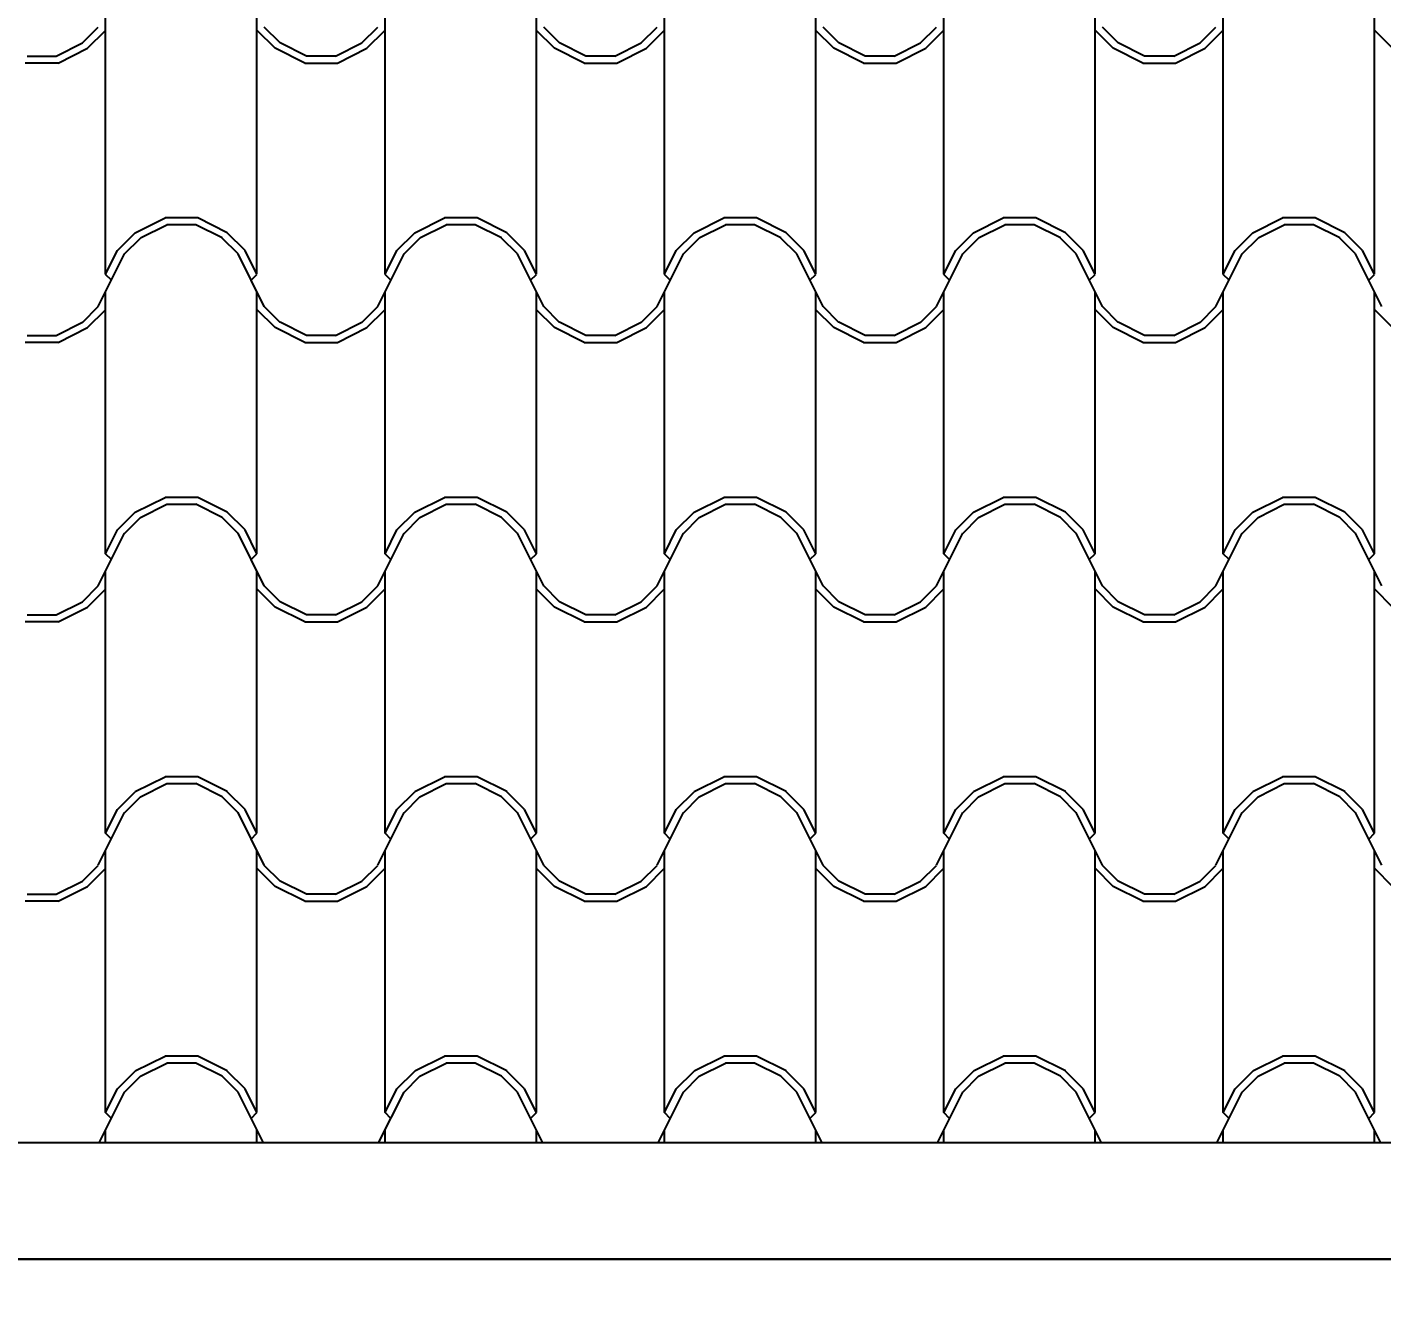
# Model space of a CAD drawing. Extents: x -135 to 36, y 31 to 104.
# Drawn here: x 30.501 to 31.664, y 50.055 to 51.151 of the extents above; entities that cross this region are included whole.
import ezdxf

# ---------------------------------------------------------------- set-up
doc = ezdxf.new("R2010")
doc.units = 0
doc.header["$MEASUREMENT"] = 0
doc.header["$PDMODE"] = 3
doc.layers.get('0').update_dxf_attribs({"linetype": 'CONTINUOUS'})
doc.layers.get('DEFPOINTS').update_dxf_attribs({"linetype": 'CONTINUOUS'})
for name, color, linetype in [('COTAS', 12, 'CONTINUOUS'), ('NUEVO', 1, 'CONTINUOUS'), ('RELLENO', 7, 'CONTINUOUS')]:
    doc.layers.add(name, color=color, linetype=linetype)
doc.styles.add('COTAS SECUNDARIAS', font='ARIALN.TTF', dxfattribs={"height": 0.15})
doc.dimstyles.new('COTA SECUNDARIAS', dxfattribs={"dimscale": 5, "dimtxt": 1, "dimasz": 0.015, "dimexe": 0, "dimexo": 0, "dimgap": 0.005, "dimtad": 1, "dimzin": 1, "dimdsep": 46, "dimtxsty": 'COTAS SECUNDARIAS', "dimblk": 'OBLIQUE', "dimcen": 0, "dimclrd": 11, "dimclre": 11, "dimclrt": 11, "dimaunit": 1, "dimadec": 1, "dimazin": 0, "dimtfac": 0.4, "dimtix": 1, "dimtmove": 1, "dimatfit": 3, "dimfxl": 0, "dimtolj": 1, "dimtzin": 0, "dimlwd": -1, "dimarcsym": 0})

# ---------------------------------------------------------------- blocks, each defined once
blk = doc.blocks.new('_Oblique')
at = {"color": 0, "linetype": 'ByBlock', "lineweight": -2}
blk.add_line((-0.5, -0.5), (0.5, 0.5), dxfattribs=at)
blk = doc.blocks.new('*D246')
at = {"layer": 'COTAS', "color": 11, "lineweight": -2}
for p, q in [((30.5359, 52.2452), (34.7808, 52.2452)), ((34.8192, 50.0929), (34.7808, 50.0929))]:
    blk.add_line(p, q, dxfattribs=at)
at = {"layer": 'COTAS', "color": 11}
blk.add_line((34.7808, 50.0929), (34.7808, 52.2452), dxfattribs=at)
at = {"layer": 'DEFPOINTS', "color": 0}
for p in [(30.5359, 52.2452), (34.7808, 52.2452), (34.8192, 50.0929)]:
    blk.add_point(p, dxfattribs=at)
at = {"layer": 'COTAS', "color": 11, "xscale": 0.075, "yscale": 0.075, "zscale": 0.075}
for p, rotation in [((34.7808, 52.2452), 90), ((34.7808, 50.0929), 270)]:
    blk.add_blockref('_Oblique', p, dxfattribs=dict(at, rotation=rotation))
at = {"layer": 'COTAS', "color": 11, "insert": (34.6792, 51.1691), "char_height": 0.15, "attachment_point": 5, "rotation": 90, "style": 'COTAS SECUNDARIAS'}
blk.add_mtext('\\A1;2.15', dxfattribs=at)

msp = doc.modelspace()

# ---------------------------------------------------------------- linework, layer by layer
msp.add_line((26.7525, 50.0929), (34.3192, 50.0929))
at = {"layer": 'NUEVO'}
for p, q in [((34.8192, 50.1929), (26.2525, 50.1929)), ((33.6125, 50.1929), (26.2525, 50.1929)), ((34.8192, 50.0929), (26.2525, 50.0929))]:
    msp.add_line(p, q, dxfattribs=at)
at = {"layer": 'RELLENO', "color": 1}
for p, q in [((30.5681, 50.9389), (30.5681, 51.1639)), ((30.5681, 50.9389), (30.5681, 51.1639)), ((30.6981, 50.9389), (30.6981, 51.1639)), ((30.8081, 50.9389), (30.8081, 51.1639)), ((30.9381, 50.9389), (30.9381, 51.1639)), ((31.0481, 50.9389), (31.0481, 51.1639)), ((31.1781, 50.9389), (31.1781, 51.1639)), ((31.2881, 50.9389), (31.2881, 51.1639)), ((31.4181, 50.9389), (31.4181, 51.1639)), ((31.5281, 50.9389), (31.5281, 51.1639)), ((31.6581, 50.9389), (31.6581, 51.1639)), ((30.5482, 51.1376), (30.5618, 51.1512)), ((30.5482, 51.1376), (30.5618, 51.1512)), ((30.718, 51.1376), (30.7044, 51.1512)), ((30.7882, 51.1376), (30.8018, 51.1512)), ((30.958, 51.1376), (30.9444, 51.1512)), ((31.0282, 51.1376), (31.0418, 51.1512)), ((31.198, 51.1376), (31.1844, 51.1512)), ((31.2682, 51.1376), (31.2818, 51.1512)), ((31.438, 51.1376), (31.4244, 51.1512)), ((31.5082, 51.1376), (31.5218, 51.1512)), ((30.5526, 51.1331), (30.5679, 51.1484)), ((30.5526, 51.1331), (30.5679, 51.1484)), ((30.7136, 51.1331), (30.6983, 51.1484)), ((30.7926, 51.1331), (30.8079, 51.1484)), ((30.9536, 51.1331), (30.9383, 51.1484)), ((31.0326, 51.1331), (31.0479, 51.1484)), ((31.1936, 51.1331), (31.1783, 51.1484)), ((31.2726, 51.1331), (31.2879, 51.1484)), ((31.4336, 51.1331), (31.4183, 51.1484)), ((31.5126, 51.1331), (31.5279, 51.1484)), ((31.6736, 51.1331), (31.6583, 51.1484)), ((30.5006, 51.1264), (30.5256, 51.1264)), ((30.5256, 51.1264), (30.5482, 51.1377)), ((30.5272, 51.1204), (30.5526, 51.1331)), ((30.7391, 51.1204), (30.7136, 51.1331)), ((30.7406, 51.1264), (30.718, 51.1377)), ((30.7656, 51.1264), (30.7406, 51.1264)), ((30.7656, 51.1264), (30.7882, 51.1377)), ((30.7672, 51.1204), (30.7926, 51.1331)), ((30.9791, 51.1204), (30.9536, 51.1331)), ((30.9806, 51.1264), (30.958, 51.1377)), ((31.0056, 51.1264), (30.9806, 51.1264)), ((31.0056, 51.1264), (31.0282, 51.1377)), ((31.0072, 51.1204), (31.0326, 51.1331)), ((31.2191, 51.1204), (31.1936, 51.1331)), ((31.2206, 51.1264), (31.198, 51.1377)), ((31.2456, 51.1264), (31.2206, 51.1264)), ((31.2456, 51.1264), (31.2682, 51.1377)), ((31.2472, 51.1204), (31.2726, 51.1331)), ((31.4591, 51.1204), (31.4336, 51.1331)), ((31.4606, 51.1264), (31.438, 51.1377)), ((31.4856, 51.1264), (31.4606, 51.1264)), ((31.4856, 51.1264), (31.5082, 51.1377)), ((31.4872, 51.1204), (31.5126, 51.1331)), ((30.5272, 51.1204), (30.4991, 51.1204)), ((30.7391, 51.1204), (30.7672, 51.1204)), ((30.9791, 51.1204), (31.0072, 51.1204)), ((31.2191, 51.1204), (31.2472, 51.1204)), ((31.4591, 51.1204), (31.4872, 51.1204)), ((30.5936, 50.9746), (30.6191, 50.9873)), ((30.6472, 50.9873), (30.6191, 50.9873)), ((30.6726, 50.9746), (30.6472, 50.9873)), ((30.8336, 50.9746), (30.8591, 50.9873)), ((30.8872, 50.9873), (30.8591, 50.9873)), ((30.9126, 50.9746), (30.8872, 50.9873)), ((31.0736, 50.9746), (31.0991, 50.9873)), ((31.1272, 50.9873), (31.0991, 50.9873)), ((31.1526, 50.9746), (31.1272, 50.9873)), ((31.3136, 50.9746), (31.3391, 50.9873)), ((31.3672, 50.9873), (31.3391, 50.9873)), ((31.3926, 50.9746), (31.3672, 50.9873)), ((31.5536, 50.9746), (31.5791, 50.9873)), ((31.6072, 50.9873), (31.5791, 50.9873)), ((31.6326, 50.9746), (31.6072, 50.9873)), ((30.598, 50.9701), (30.6206, 50.9814)), ((30.6456, 50.9813), (30.6206, 50.9813)), ((30.6682, 50.9701), (30.6456, 50.9814)), ((30.838, 50.9701), (30.8606, 50.9814)), ((30.8856, 50.9813), (30.8606, 50.9813)), ((30.9082, 50.9701), (30.8856, 50.9814)), ((31.078, 50.9701), (31.1006, 50.9814)), ((31.1256, 50.9813), (31.1006, 50.9813)), ((31.1482, 50.9701), (31.1256, 50.9814)), ((31.318, 50.9701), (31.3406, 50.9814)), ((31.3656, 50.9813), (31.3406, 50.9813)), ((31.3882, 50.9701), (31.3656, 50.9814)), ((31.558, 50.9701), (31.5806, 50.9814)), ((31.6056, 50.9813), (31.5806, 50.9813)), ((31.6282, 50.9701), (31.6056, 50.9814)), ((30.5783, 50.9593), (30.5936, 50.9745)), ((30.5844, 50.9564), (30.598, 50.97)), ((30.6818, 50.9564), (30.6682, 50.97)), ((30.6879, 50.9593), (30.6726, 50.9745)), ((30.8183, 50.9593), (30.8336, 50.9745)), ((30.8244, 50.9564), (30.838, 50.97)), ((30.9218, 50.9564), (30.9082, 50.97)), ((30.9279, 50.9593), (30.9126, 50.9745)), ((31.0583, 50.9593), (31.0736, 50.9745)), ((31.0644, 50.9564), (31.078, 50.97)), ((31.1618, 50.9564), (31.1482, 50.97)), ((31.1679, 50.9593), (31.1526, 50.9745)), ((31.2983, 50.9593), (31.3136, 50.9745)), ((31.3044, 50.9564), (31.318, 50.97)), ((31.4018, 50.9564), (31.3882, 50.97)), ((31.4079, 50.9593), (31.3926, 50.9745)), ((31.5383, 50.9593), (31.5536, 50.9745)), ((31.5444, 50.9564), (31.558, 50.97)), ((31.6418, 50.9564), (31.6282, 50.97)), ((31.6479, 50.9593), (31.6326, 50.9745)), ((30.5618, 50.9113), (30.5844, 50.9565)), ((30.5618, 50.9113), (30.5844, 50.9565)), ((30.5681, 50.9389), (30.5783, 50.9593)), ((30.5681, 50.9389), (30.5783, 50.9593)), ((30.7044, 50.9113), (30.6818, 50.9565)), ((30.7044, 50.9113), (30.6818, 50.9565)), ((30.6981, 50.9389), (30.6879, 50.9593)), ((30.6981, 50.9389), (30.6879, 50.9593)), ((30.8018, 50.9113), (30.8244, 50.9565)), ((30.8018, 50.9113), (30.8244, 50.9565)), ((30.8081, 50.9389), (30.8183, 50.9593)), ((30.8081, 50.9389), (30.8183, 50.9593)), ((30.9444, 50.9113), (30.9218, 50.9565)), ((30.9444, 50.9113), (30.9218, 50.9565)), ((30.9381, 50.9389), (30.9279, 50.9593)), ((30.9381, 50.9389), (30.9279, 50.9593)), ((31.0418, 50.9113), (31.0644, 50.9565)), ((31.0418, 50.9113), (31.0644, 50.9565)), ((31.0481, 50.9389), (31.0583, 50.9593)), ((31.0481, 50.9389), (31.0583, 50.9593)), ((31.1844, 50.9113), (31.1618, 50.9565)), ((31.1844, 50.9113), (31.1618, 50.9565)), ((31.1781, 50.9389), (31.1679, 50.9593)), ((31.1781, 50.9389), (31.1679, 50.9593)), ((31.2818, 50.9113), (31.3044, 50.9565)), ((31.2818, 50.9113), (31.3044, 50.9565)), ((31.2881, 50.9389), (31.2983, 50.9593)), ((31.2881, 50.9389), (31.2983, 50.9593)), ((31.4244, 50.9113), (31.4018, 50.9565)), ((31.4244, 50.9113), (31.4018, 50.9565)), ((31.4181, 50.9389), (31.4079, 50.9593)), ((31.4181, 50.9389), (31.4079, 50.9593)), ((31.5218, 50.9113), (31.5444, 50.9565)), ((31.5218, 50.9113), (31.5444, 50.9565)), ((31.5281, 50.9389), (31.5383, 50.9593)), ((31.5281, 50.9389), (31.5383, 50.9593)), ((31.6644, 50.9113), (31.6418, 50.9565)), ((31.6644, 50.9113), (31.6418, 50.9565)), ((31.6581, 50.9389), (31.6479, 50.9593)), ((31.6581, 50.9389), (31.6479, 50.9593)), ((30.5731, 50.9338), (30.5681, 50.9388)), ((30.6931, 50.9338), (30.6981, 50.9388)), ((30.8131, 50.9338), (30.8081, 50.9388)), ((30.9331, 50.9338), (30.9381, 50.9388)), ((31.0531, 50.9338), (31.0481, 50.9388)), ((31.1731, 50.9338), (31.1781, 50.9388)), ((31.2931, 50.9338), (31.2881, 50.9388)), ((31.4131, 50.9338), (31.4181, 50.9388)), ((31.5331, 50.9338), (31.5281, 50.9388)), ((31.6531, 50.9338), (31.6581, 50.9388)), ((30.5681, 50.6989), (30.5681, 50.9239)), ((30.5681, 50.6989), (30.5681, 50.9239)), ((30.6981, 50.6989), (30.6981, 50.9239)), ((30.8081, 50.6989), (30.8081, 50.9239)), ((30.9381, 50.6989), (30.9381, 50.9239)), ((31.0481, 50.6989), (31.0481, 50.9239)), ((31.1781, 50.6989), (31.1781, 50.9239)), ((31.2881, 50.6989), (31.2881, 50.9239)), ((31.4181, 50.6989), (31.4181, 50.9239)), ((31.5281, 50.6989), (31.5281, 50.9239)), ((31.6581, 50.6989), (31.6581, 50.9239)), ((30.5482, 50.8976), (30.5618, 50.9112)), ((30.5482, 50.8976), (30.5618, 50.9112)), ((30.5526, 50.8931), (30.5679, 50.9084)), ((30.5526, 50.8931), (30.5679, 50.9084)), ((30.7136, 50.8931), (30.6983, 50.9084)), ((30.718, 50.8976), (30.7044, 50.9112)), ((30.7882, 50.8976), (30.8018, 50.9112)), ((30.7926, 50.8931), (30.8079, 50.9084)), ((30.9536, 50.8931), (30.9383, 50.9084)), ((30.958, 50.8976), (30.9444, 50.9112)), ((31.0282, 50.8976), (31.0418, 50.9112)), ((31.0326, 50.8931), (31.0479, 50.9084)), ((31.1936, 50.8931), (31.1783, 50.9084)), ((31.198, 50.8976), (31.1844, 50.9112)), ((31.2682, 50.8976), (31.2818, 50.9112)), ((31.2726, 50.8931), (31.2879, 50.9084)), ((31.4336, 50.8931), (31.4183, 50.9084)), ((31.438, 50.8976), (31.4244, 50.9112)), ((31.5082, 50.8976), (31.5218, 50.9112)), ((31.5126, 50.8931), (31.5279, 50.9084)), ((31.6736, 50.8931), (31.6583, 50.9084)), ((30.5256, 50.8864), (30.5482, 50.8977)), ((30.7406, 50.8864), (30.718, 50.8977)), ((30.7656, 50.8864), (30.7882, 50.8977)), ((30.9806, 50.8864), (30.958, 50.8977)), ((31.0056, 50.8864), (31.0282, 50.8977)), ((31.2206, 50.8864), (31.198, 50.8977)), ((31.2456, 50.8864), (31.2682, 50.8977)), ((31.4606, 50.8864), (31.438, 50.8977)), ((31.4856, 50.8864), (31.5082, 50.8977)), ((30.5006, 50.8864), (30.5256, 50.8864)), ((30.5272, 50.8804), (30.5526, 50.8931)), ((30.7391, 50.8804), (30.7136, 50.8931)), ((30.7656, 50.8864), (30.7406, 50.8864)), ((30.7672, 50.8804), (30.7926, 50.8931)), ((30.9791, 50.8804), (30.9536, 50.8931)), ((31.0056, 50.8864), (30.9806, 50.8864)), ((31.0072, 50.8804), (31.0326, 50.8931)), ((31.2191, 50.8804), (31.1936, 50.8931)), ((31.2456, 50.8864), (31.2206, 50.8864)), ((31.2472, 50.8804), (31.2726, 50.8931)), ((31.4591, 50.8804), (31.4336, 50.8931)), ((31.4856, 50.8864), (31.4606, 50.8864)), ((31.4872, 50.8804), (31.5126, 50.8931)), ((30.5272, 50.8804), (30.4991, 50.8804)), ((30.7391, 50.8804), (30.7672, 50.8804)), ((30.9791, 50.8804), (31.0072, 50.8804)), ((31.2191, 50.8804), (31.2472, 50.8804)), ((31.4591, 50.8804), (31.4872, 50.8804)), ((30.5936, 50.7346), (30.6191, 50.7473)), ((30.6472, 50.7473), (30.6191, 50.7473)), ((30.6726, 50.7346), (30.6472, 50.7473)), ((30.8336, 50.7346), (30.8591, 50.7473)), ((30.8872, 50.7473), (30.8591, 50.7473)), ((30.9126, 50.7346), (30.8872, 50.7473)), ((31.0736, 50.7346), (31.0991, 50.7473)), ((31.1272, 50.7473), (31.0991, 50.7473)), ((31.1526, 50.7346), (31.1272, 50.7473)), ((31.3136, 50.7346), (31.3391, 50.7473)), ((31.3672, 50.7473), (31.3391, 50.7473)), ((31.3926, 50.7346), (31.3672, 50.7473)), ((31.5536, 50.7346), (31.5791, 50.7473)), ((31.6072, 50.7473), (31.5791, 50.7473)), ((31.6326, 50.7346), (31.6072, 50.7473)), ((30.5783, 50.7193), (30.5936, 50.7345)), ((30.598, 50.7301), (30.6206, 50.7414)), ((30.6456, 50.7413), (30.6206, 50.7413)), ((30.6682, 50.7301), (30.6456, 50.7414)), ((30.6879, 50.7193), (30.6726, 50.7345)), ((30.8183, 50.7193), (30.8336, 50.7345)), ((30.838, 50.7301), (30.8606, 50.7414)), ((30.8856, 50.7413), (30.8606, 50.7413)), ((30.9082, 50.7301), (30.8856, 50.7414)), ((30.9279, 50.7193), (30.9126, 50.7345)), ((31.0583, 50.7193), (31.0736, 50.7345)), ((31.078, 50.7301), (31.1006, 50.7414)), ((31.1256, 50.7413), (31.1006, 50.7413)), ((31.1482, 50.7301), (31.1256, 50.7414)), ((31.1679, 50.7193), (31.1526, 50.7345)), ((31.2983, 50.7193), (31.3136, 50.7345)), ((31.318, 50.7301), (31.3406, 50.7414)), ((31.3656, 50.7413), (31.3406, 50.7413)), ((31.3882, 50.7301), (31.3656, 50.7414)), ((31.4079, 50.7193), (31.3926, 50.7345)), ((31.5383, 50.7193), (31.5536, 50.7345)), ((31.558, 50.7301), (31.5806, 50.7414)), ((31.6056, 50.7413), (31.5806, 50.7413)), ((31.6282, 50.7301), (31.6056, 50.7414)), ((31.6479, 50.7193), (31.6326, 50.7345)), ((30.5681, 50.6989), (30.5783, 50.7193)), ((30.5681, 50.6989), (30.5783, 50.7193)), ((30.5844, 50.7164), (30.598, 50.73)), ((30.6818, 50.7164), (30.6682, 50.73)), ((30.6981, 50.6989), (30.6879, 50.7193)), ((30.6981, 50.6989), (30.6879, 50.7193)), ((30.8081, 50.6989), (30.8183, 50.7193)), ((30.8081, 50.6989), (30.8183, 50.7193)), ((30.8244, 50.7164), (30.838, 50.73)), ((30.9218, 50.7164), (30.9082, 50.73)), ((30.9381, 50.6989), (30.9279, 50.7193)), ((30.9381, 50.6989), (30.9279, 50.7193)), ((31.0481, 50.6989), (31.0583, 50.7193)), ((31.0481, 50.6989), (31.0583, 50.7193)), ((31.0644, 50.7164), (31.078, 50.73)), ((31.1618, 50.7164), (31.1482, 50.73)), ((31.1781, 50.6989), (31.1679, 50.7193)), ((31.1781, 50.6989), (31.1679, 50.7193)), ((31.2881, 50.6989), (31.2983, 50.7193)), ((31.2881, 50.6989), (31.2983, 50.7193)), ((31.3044, 50.7164), (31.318, 50.73)), ((31.4018, 50.7164), (31.3882, 50.73)), ((31.4181, 50.6989), (31.4079, 50.7193)), ((31.4181, 50.6989), (31.4079, 50.7193)), ((31.5281, 50.6989), (31.5383, 50.7193)), ((31.5281, 50.6989), (31.5383, 50.7193)), ((31.5444, 50.7164), (31.558, 50.73)), ((31.6418, 50.7164), (31.6282, 50.73)), ((31.6581, 50.6989), (31.6479, 50.7193)), ((31.6581, 50.6989), (31.6479, 50.7193)), ((30.5618, 50.6713), (30.5844, 50.7165)), ((30.5618, 50.6713), (30.5844, 50.7165)), ((30.7044, 50.6713), (30.6818, 50.7165)), ((30.7044, 50.6713), (30.6818, 50.7165)), ((30.8018, 50.6713), (30.8244, 50.7165)), ((30.8018, 50.6713), (30.8244, 50.7165)), ((30.9444, 50.6713), (30.9218, 50.7165)), ((30.9444, 50.6713), (30.9218, 50.7165)), ((31.0418, 50.6713), (31.0644, 50.7165)), ((31.0418, 50.6713), (31.0644, 50.7165)), ((31.1844, 50.6713), (31.1618, 50.7165)), ((31.1844, 50.6713), (31.1618, 50.7165)), ((31.2818, 50.6713), (31.3044, 50.7165)), ((31.2818, 50.6713), (31.3044, 50.7165)), ((31.4244, 50.6713), (31.4018, 50.7165)), ((31.4244, 50.6713), (31.4018, 50.7165)), ((31.5218, 50.6713), (31.5444, 50.7165)), ((31.5218, 50.6713), (31.5444, 50.7165)), ((31.6644, 50.6713), (31.6418, 50.7165)), ((31.6644, 50.6713), (31.6418, 50.7165)), ((30.5731, 50.6938), (30.5681, 50.6988)), ((30.6931, 50.6938), (30.6981, 50.6988)), ((30.8131, 50.6938), (30.8081, 50.6988)), ((30.9331, 50.6938), (30.9381, 50.6988)), ((31.0531, 50.6938), (31.0481, 50.6988)), ((31.1731, 50.6938), (31.1781, 50.6988)), ((31.2931, 50.6938), (31.2881, 50.6988)), ((31.4131, 50.6938), (31.4181, 50.6988)), ((31.5331, 50.6938), (31.5281, 50.6988)), ((31.6531, 50.6938), (31.6581, 50.6988)), ((30.5681, 50.4589), (30.5681, 50.6839)), ((30.5681, 50.4589), (30.5681, 50.6839)), ((30.6981, 50.4589), (30.6981, 50.6839)), ((30.8081, 50.4589), (30.8081, 50.6839)), ((30.9381, 50.4589), (30.9381, 50.6839)), ((31.0481, 50.4589), (31.0481, 50.6839)), ((31.1781, 50.4589), (31.1781, 50.6839)), ((31.2881, 50.4589), (31.2881, 50.6839)), ((31.4181, 50.4589), (31.4181, 50.6839)), ((31.5281, 50.4589), (31.5281, 50.6839)), ((31.6581, 50.4589), (31.6581, 50.6839)), ((30.5482, 50.6576), (30.5618, 50.6712)), ((30.5482, 50.6576), (30.5618, 50.6712)), ((30.5526, 50.6531), (30.5679, 50.6684)), ((30.5526, 50.6531), (30.5679, 50.6684)), ((30.7136, 50.6531), (30.6983, 50.6684)), ((30.718, 50.6576), (30.7044, 50.6712)), ((30.7882, 50.6576), (30.8018, 50.6712)), ((30.7926, 50.6531), (30.8079, 50.6684)), ((30.9536, 50.6531), (30.9383, 50.6684)), ((30.958, 50.6576), (30.9444, 50.6712)), ((31.0282, 50.6576), (31.0418, 50.6712)), ((31.0326, 50.6531), (31.0479, 50.6684)), ((31.1936, 50.6531), (31.1783, 50.6684)), ((31.198, 50.6576), (31.1844, 50.6712)), ((31.2682, 50.6576), (31.2818, 50.6712)), ((31.2726, 50.6531), (31.2879, 50.6684)), ((31.4336, 50.6531), (31.4183, 50.6684)), ((31.438, 50.6576), (31.4244, 50.6712)), ((31.5082, 50.6576), (31.5218, 50.6712)), ((31.5126, 50.6531), (31.5279, 50.6684)), ((31.6736, 50.6531), (31.6583, 50.6684)), ((30.5256, 50.6464), (30.5482, 50.6577)), ((30.5272, 50.6404), (30.5526, 50.6531)), ((30.7391, 50.6404), (30.7136, 50.6531)), ((30.7406, 50.6464), (30.718, 50.6577)), ((30.7656, 50.6464), (30.7882, 50.6577)), ((30.7672, 50.6404), (30.7926, 50.6531)), ((30.9791, 50.6404), (30.9536, 50.6531)), ((30.9806, 50.6464), (30.958, 50.6577)), ((31.0056, 50.6464), (31.0282, 50.6577)), ((31.0072, 50.6404), (31.0326, 50.6531)), ((31.2191, 50.6404), (31.1936, 50.6531)), ((31.2206, 50.6464), (31.198, 50.6577)), ((31.2456, 50.6464), (31.2682, 50.6577)), ((31.2472, 50.6404), (31.2726, 50.6531)), ((31.4591, 50.6404), (31.4336, 50.6531)), ((31.4606, 50.6464), (31.438, 50.6577)), ((31.4856, 50.6464), (31.5082, 50.6577)), ((31.4872, 50.6404), (31.5126, 50.6531)), ((30.5272, 50.6404), (30.4991, 50.6404)), ((30.5006, 50.6464), (30.5256, 50.6464)), ((30.7391, 50.6404), (30.7672, 50.6404)), ((30.7656, 50.6464), (30.7406, 50.6464)), ((30.9791, 50.6404), (31.0072, 50.6404)), ((31.0056, 50.6464), (30.9806, 50.6464)), ((31.2191, 50.6404), (31.2472, 50.6404)), ((31.2456, 50.6464), (31.2206, 50.6464)), ((31.4591, 50.6404), (31.4872, 50.6404)), ((31.4856, 50.6464), (31.4606, 50.6464)), ((30.5936, 50.4946), (30.6191, 50.5073)), ((30.598, 50.4901), (30.6206, 50.5014)), ((30.6472, 50.5073), (30.6191, 50.5073)), ((30.6456, 50.5013), (30.6206, 50.5013)), ((30.6682, 50.4901), (30.6456, 50.5014)), ((30.6726, 50.4946), (30.6472, 50.5073)), ((30.8336, 50.4946), (30.8591, 50.5073)), ((30.838, 50.4901), (30.8606, 50.5014)), ((30.8872, 50.5073), (30.8591, 50.5073)), ((30.8856, 50.5013), (30.8606, 50.5013)), ((30.9082, 50.4901), (30.8856, 50.5014)), ((30.9126, 50.4946), (30.8872, 50.5073)), ((31.0736, 50.4946), (31.0991, 50.5073)), ((31.078, 50.4901), (31.1006, 50.5014)), ((31.1272, 50.5073), (31.0991, 50.5073)), ((31.1256, 50.5013), (31.1006, 50.5013)), ((31.1482, 50.4901), (31.1256, 50.5014)), ((31.1526, 50.4946), (31.1272, 50.5073)), ((31.3136, 50.4946), (31.3391, 50.5073)), ((31.318, 50.4901), (31.3406, 50.5014)), ((31.3672, 50.5073), (31.3391, 50.5073)), ((31.3656, 50.5013), (31.3406, 50.5013)), ((31.3882, 50.4901), (31.3656, 50.5014)), ((31.3926, 50.4946), (31.3672, 50.5073)), ((31.5536, 50.4946), (31.5791, 50.5073)), ((31.558, 50.4901), (31.5806, 50.5014)), ((31.6072, 50.5073), (31.5791, 50.5073)), ((31.6056, 50.5013), (31.5806, 50.5013)), ((31.6282, 50.4901), (31.6056, 50.5014)), ((31.6326, 50.4946), (31.6072, 50.5073)), ((30.5783, 50.4793), (30.5936, 50.4945)), ((30.5844, 50.4764), (30.598, 50.49)), ((30.6818, 50.4764), (30.6682, 50.49)), ((30.6879, 50.4793), (30.6726, 50.4945)), ((30.8183, 50.4793), (30.8336, 50.4945)), ((30.8244, 50.4764), (30.838, 50.49)), ((30.9218, 50.4764), (30.9082, 50.49)), ((30.9279, 50.4793), (30.9126, 50.4945)), ((31.0583, 50.4793), (31.0736, 50.4945)), ((31.0644, 50.4764), (31.078, 50.49)), ((31.1618, 50.4764), (31.1482, 50.49)), ((31.1679, 50.4793), (31.1526, 50.4945)), ((31.2983, 50.4793), (31.3136, 50.4945)), ((31.3044, 50.4764), (31.318, 50.49)), ((31.4018, 50.4764), (31.3882, 50.49)), ((31.4079, 50.4793), (31.3926, 50.4945)), ((31.5383, 50.4793), (31.5536, 50.4945)), ((31.5444, 50.4764), (31.558, 50.49)), ((31.6418, 50.4764), (31.6282, 50.49)), ((31.6479, 50.4793), (31.6326, 50.4945)), ((30.5618, 50.4313), (30.5844, 50.4765)), ((30.5618, 50.4313), (30.5844, 50.4765)), ((30.5681, 50.4589), (30.5783, 50.4793)), ((30.5681, 50.4589), (30.5783, 50.4793)), ((30.7044, 50.4313), (30.6818, 50.4765)), ((30.7044, 50.4313), (30.6818, 50.4765)), ((30.6981, 50.4589), (30.6879, 50.4793)), ((30.6981, 50.4589), (30.6879, 50.4793)), ((30.8018, 50.4313), (30.8244, 50.4765)), ((30.8018, 50.4313), (30.8244, 50.4765)), ((30.8081, 50.4589), (30.8183, 50.4793)), ((30.8081, 50.4589), (30.8183, 50.4793)), ((30.9444, 50.4313), (30.9218, 50.4765)), ((30.9444, 50.4313), (30.9218, 50.4765)), ((30.9381, 50.4589), (30.9279, 50.4793)), ((30.9381, 50.4589), (30.9279, 50.4793)), ((31.0418, 50.4313), (31.0644, 50.4765)), ((31.0418, 50.4313), (31.0644, 50.4765)), ((31.0481, 50.4589), (31.0583, 50.4793)), ((31.0481, 50.4589), (31.0583, 50.4793)), ((31.1844, 50.4313), (31.1618, 50.4765)), ((31.1844, 50.4313), (31.1618, 50.4765)), ((31.1781, 50.4589), (31.1679, 50.4793)), ((31.1781, 50.4589), (31.1679, 50.4793)), ((31.2818, 50.4313), (31.3044, 50.4765)), ((31.2818, 50.4313), (31.3044, 50.4765)), ((31.2881, 50.4589), (31.2983, 50.4793)), ((31.2881, 50.4589), (31.2983, 50.4793)), ((31.4244, 50.4313), (31.4018, 50.4765)), ((31.4244, 50.4313), (31.4018, 50.4765)), ((31.4181, 50.4589), (31.4079, 50.4793)), ((31.4181, 50.4589), (31.4079, 50.4793)), ((31.5218, 50.4313), (31.5444, 50.4765)), ((31.5218, 50.4313), (31.5444, 50.4765)), ((31.5281, 50.4589), (31.5383, 50.4793)), ((31.5281, 50.4589), (31.5383, 50.4793)), ((31.6644, 50.4313), (31.6418, 50.4765)), ((31.6644, 50.4313), (31.6418, 50.4765)), ((31.6581, 50.4589), (31.6479, 50.4793)), ((31.6581, 50.4589), (31.6479, 50.4793)), ((30.5731, 50.4538), (30.5681, 50.4588)), ((30.6931, 50.4538), (30.6981, 50.4588)), ((30.8131, 50.4538), (30.8081, 50.4588)), ((30.9331, 50.4538), (30.9381, 50.4588)), ((31.0531, 50.4538), (31.0481, 50.4588)), ((31.1731, 50.4538), (31.1781, 50.4588)), ((31.2931, 50.4538), (31.2881, 50.4588)), ((31.4131, 50.4538), (31.4181, 50.4588)), ((31.5331, 50.4538), (31.5281, 50.4588)), ((31.6531, 50.4538), (31.6581, 50.4588)), ((30.5681, 50.2189), (30.5681, 50.4439)), ((30.5681, 50.2189), (30.5681, 50.4439)), ((30.6981, 50.2189), (30.6981, 50.4439)), ((30.8081, 50.2189), (30.8081, 50.4439)), ((30.9381, 50.2189), (30.9381, 50.4439)), ((31.0481, 50.2189), (31.0481, 50.4439)), ((31.1781, 50.2189), (31.1781, 50.4439)), ((31.2881, 50.2189), (31.2881, 50.4439)), ((31.4181, 50.2189), (31.4181, 50.4439)), ((31.5281, 50.2189), (31.5281, 50.4439)), ((31.6581, 50.2189), (31.6581, 50.4439)), ((30.5482, 50.4176), (30.5618, 50.4312)), ((30.5482, 50.4176), (30.5618, 50.4312)), ((30.5526, 50.4131), (30.5679, 50.4284)), ((30.5526, 50.4131), (30.5679, 50.4284)), ((30.7136, 50.4131), (30.6983, 50.4284)), ((30.718, 50.4176), (30.7044, 50.4312)), ((30.7882, 50.4176), (30.8018, 50.4312)), ((30.7926, 50.4131), (30.8079, 50.4284)), ((30.9536, 50.4131), (30.9383, 50.4284)), ((30.958, 50.4176), (30.9444, 50.4312)), ((31.0282, 50.4176), (31.0418, 50.4312)), ((31.0326, 50.4131), (31.0479, 50.4284)), ((31.1936, 50.4131), (31.1783, 50.4284)), ((31.198, 50.4176), (31.1844, 50.4312)), ((31.2682, 50.4176), (31.2818, 50.4312)), ((31.2726, 50.4131), (31.2879, 50.4284)), ((31.4336, 50.4131), (31.4183, 50.4284)), ((31.438, 50.4176), (31.4244, 50.4312)), ((31.5082, 50.4176), (31.5218, 50.4312)), ((31.5126, 50.4131), (31.5279, 50.4284)), ((31.6736, 50.4131), (31.6583, 50.4284)), ((30.5256, 50.4064), (30.5482, 50.4177)), ((30.7406, 50.4064), (30.718, 50.4177)), ((30.7656, 50.4064), (30.7882, 50.4177)), ((30.9806, 50.4064), (30.958, 50.4177)), ((31.0056, 50.4064), (31.0282, 50.4177)), ((31.2206, 50.4064), (31.198, 50.4177)), ((31.2456, 50.4064), (31.2682, 50.4177)), ((31.4606, 50.4064), (31.438, 50.4177)), ((31.4856, 50.4064), (31.5082, 50.4177)), ((30.5006, 50.4064), (30.5256, 50.4064)), ((30.5272, 50.4004), (30.5526, 50.4131)), ((30.7391, 50.4004), (30.7136, 50.4131)), ((30.7656, 50.4064), (30.7406, 50.4064)), ((30.7672, 50.4004), (30.7926, 50.4131)), ((30.9791, 50.4004), (30.9536, 50.4131)), ((31.0056, 50.4064), (30.9806, 50.4064)), ((31.0072, 50.4004), (31.0326, 50.4131)), ((31.2191, 50.4004), (31.1936, 50.4131)), ((31.2456, 50.4064), (31.2206, 50.4064)), ((31.2472, 50.4004), (31.2726, 50.4131)), ((31.4591, 50.4004), (31.4336, 50.4131)), ((31.4856, 50.4064), (31.4606, 50.4064)), ((31.4872, 50.4004), (31.5126, 50.4131)), ((30.5272, 50.4004), (30.4991, 50.4004)), ((30.7391, 50.4004), (30.7672, 50.4004)), ((30.9791, 50.4004), (31.0072, 50.4004)), ((31.2191, 50.4004), (31.2472, 50.4004)), ((31.4591, 50.4004), (31.4872, 50.4004)), ((30.5936, 50.2546), (30.6191, 50.2673)), ((30.6472, 50.2673), (30.6191, 50.2673)), ((30.6726, 50.2546), (30.6472, 50.2673)), ((30.8336, 50.2546), (30.8591, 50.2673)), ((30.8872, 50.2673), (30.8591, 50.2673)), ((30.9126, 50.2546), (30.8872, 50.2673)), ((31.0736, 50.2546), (31.0991, 50.2673)), ((31.1272, 50.2673), (31.0991, 50.2673)), ((31.1526, 50.2546), (31.1272, 50.2673)), ((31.3136, 50.2546), (31.3391, 50.2673)), ((31.3672, 50.2673), (31.3391, 50.2673)), ((31.3926, 50.2546), (31.3672, 50.2673)), ((31.5536, 50.2546), (31.5791, 50.2673)), ((31.6072, 50.2673), (31.5791, 50.2673)), ((31.6326, 50.2546), (31.6072, 50.2673)), ((30.5783, 50.2393), (30.5936, 50.2545)), ((30.598, 50.2501), (30.6206, 50.2614)), ((30.6456, 50.2613), (30.6206, 50.2613)), ((30.6682, 50.2501), (30.6456, 50.2614)), ((30.6879, 50.2393), (30.6726, 50.2545)), ((30.8183, 50.2393), (30.8336, 50.2545)), ((30.838, 50.2501), (30.8606, 50.2614)), ((30.8856, 50.2613), (30.8606, 50.2613)), ((30.9082, 50.2501), (30.8856, 50.2614)), ((30.9279, 50.2393), (30.9126, 50.2545)), ((31.0583, 50.2393), (31.0736, 50.2545)), ((31.078, 50.2501), (31.1006, 50.2614)), ((31.1256, 50.2613), (31.1006, 50.2613)), ((31.1482, 50.2501), (31.1256, 50.2614)), ((31.1679, 50.2393), (31.1526, 50.2545)), ((31.2983, 50.2393), (31.3136, 50.2545)), ((31.318, 50.2501), (31.3406, 50.2614)), ((31.3656, 50.2613), (31.3406, 50.2613)), ((31.3882, 50.2501), (31.3656, 50.2614)), ((31.4079, 50.2393), (31.3926, 50.2545)), ((31.5383, 50.2393), (31.5536, 50.2545)), ((31.558, 50.2501), (31.5806, 50.2614)), ((31.6056, 50.2613), (31.5806, 50.2613)), ((31.6282, 50.2501), (31.6056, 50.2614)), ((31.6479, 50.2393), (31.6326, 50.2545)), ((30.5844, 50.2364), (30.598, 50.25)), ((30.6818, 50.2364), (30.6682, 50.25)), ((30.8244, 50.2364), (30.838, 50.25)), ((30.9218, 50.2364), (30.9082, 50.25)), ((31.0644, 50.2364), (31.078, 50.25)), ((31.1618, 50.2364), (31.1482, 50.25)), ((31.3044, 50.2364), (31.318, 50.25)), ((31.4018, 50.2364), (31.3882, 50.25)), ((31.5444, 50.2364), (31.558, 50.25)), ((31.6418, 50.2364), (31.6282, 50.25)), ((30.5626, 50.1929), (30.5844, 50.2365)), ((30.5626, 50.1929), (30.5844, 50.2365)), ((30.5681, 50.2189), (30.5783, 50.2393)), ((30.5681, 50.2189), (30.5783, 50.2393)), ((30.7036, 50.1929), (30.6818, 50.2365)), ((30.7036, 50.1929), (30.6818, 50.2365)), ((30.6981, 50.2189), (30.6879, 50.2393)), ((30.6981, 50.2189), (30.6879, 50.2393)), ((30.8026, 50.1929), (30.8244, 50.2365)), ((30.8026, 50.1929), (30.8244, 50.2365)), ((30.8081, 50.2189), (30.8183, 50.2393)), ((30.8081, 50.2189), (30.8183, 50.2393)), ((30.9436, 50.1929), (30.9218, 50.2365)), ((30.9436, 50.1929), (30.9218, 50.2365)), ((30.9381, 50.2189), (30.9279, 50.2393)), ((30.9381, 50.2189), (30.9279, 50.2393)), ((31.0426, 50.1929), (31.0644, 50.2365)), ((31.0426, 50.1929), (31.0644, 50.2365)), ((31.0481, 50.2189), (31.0583, 50.2393)), ((31.0481, 50.2189), (31.0583, 50.2393)), ((31.1836, 50.1929), (31.1618, 50.2365)), ((31.1836, 50.1929), (31.1618, 50.2365)), ((31.1781, 50.2189), (31.1679, 50.2393)), ((31.1781, 50.2189), (31.1679, 50.2393)), ((31.2826, 50.1929), (31.3044, 50.2365)), ((31.2826, 50.1929), (31.3044, 50.2365)), ((31.2881, 50.2189), (31.2983, 50.2393)), ((31.2881, 50.2189), (31.2983, 50.2393)), ((31.4236, 50.1929), (31.4018, 50.2365)), ((31.4236, 50.1929), (31.4018, 50.2365)), ((31.4181, 50.2189), (31.4079, 50.2393)), ((31.4181, 50.2189), (31.4079, 50.2393)), ((31.5226, 50.1929), (31.5444, 50.2365)), ((31.5226, 50.1929), (31.5444, 50.2365)), ((31.5281, 50.2189), (31.5383, 50.2393)), ((31.5281, 50.2189), (31.5383, 50.2393)), ((31.6636, 50.1929), (31.6418, 50.2365)), ((31.6636, 50.1929), (31.6418, 50.2365)), ((31.6581, 50.2189), (31.6479, 50.2393)), ((31.6581, 50.2189), (31.6479, 50.2393)), ((30.5731, 50.2138), (30.5681, 50.2188)), ((30.6931, 50.2138), (30.6981, 50.2188)), ((30.8131, 50.2138), (30.8081, 50.2188)), ((30.9331, 50.2138), (30.9381, 50.2188)), ((31.0531, 50.2138), (31.0481, 50.2188)), ((31.1731, 50.2138), (31.1781, 50.2188)), ((31.2931, 50.2138), (31.2881, 50.2188)), ((31.4131, 50.2138), (31.4181, 50.2188)), ((31.5331, 50.2138), (31.5281, 50.2188)), ((31.6531, 50.2138), (31.6581, 50.2188)), ((30.5681, 50.1929), (30.5681, 50.2039)), ((30.5681, 50.1929), (30.5681, 50.2039)), ((30.6981, 50.1929), (30.6981, 50.2039)), ((30.8081, 50.1929), (30.8081, 50.2039)), ((30.9381, 50.1929), (30.9381, 50.2039)), ((31.0481, 50.1929), (31.0481, 50.2039)), ((31.1781, 50.1929), (31.1781, 50.2039)), ((31.2881, 50.1929), (31.2881, 50.2039)), ((31.4181, 50.1929), (31.4181, 50.2039)), ((31.5281, 50.1929), (31.5281, 50.2039)), ((31.6581, 50.1929), (31.6581, 50.2039))]:
    msp.add_line(p, q, dxfattribs=at)

# ---------------------------------------------------------------- dimensions: what is measured, and where the dimension line sits
at = {"layer": 'COTAS'}
dim = msp.add_linear_dim(base=(34.7808, 52.2452), p1=(34.8192, 50.0929), p2=(30.5359, 52.2452), angle=90, dimstyle='COTA SECUNDARIAS', dxfattribs=at)
dim.commit()
dim.dimension.update_dxf_attribs({"geometry": '*D246', "text_midpoint": (34.6792, 51.1691)})

doc.saveas('drawing.dxf')
